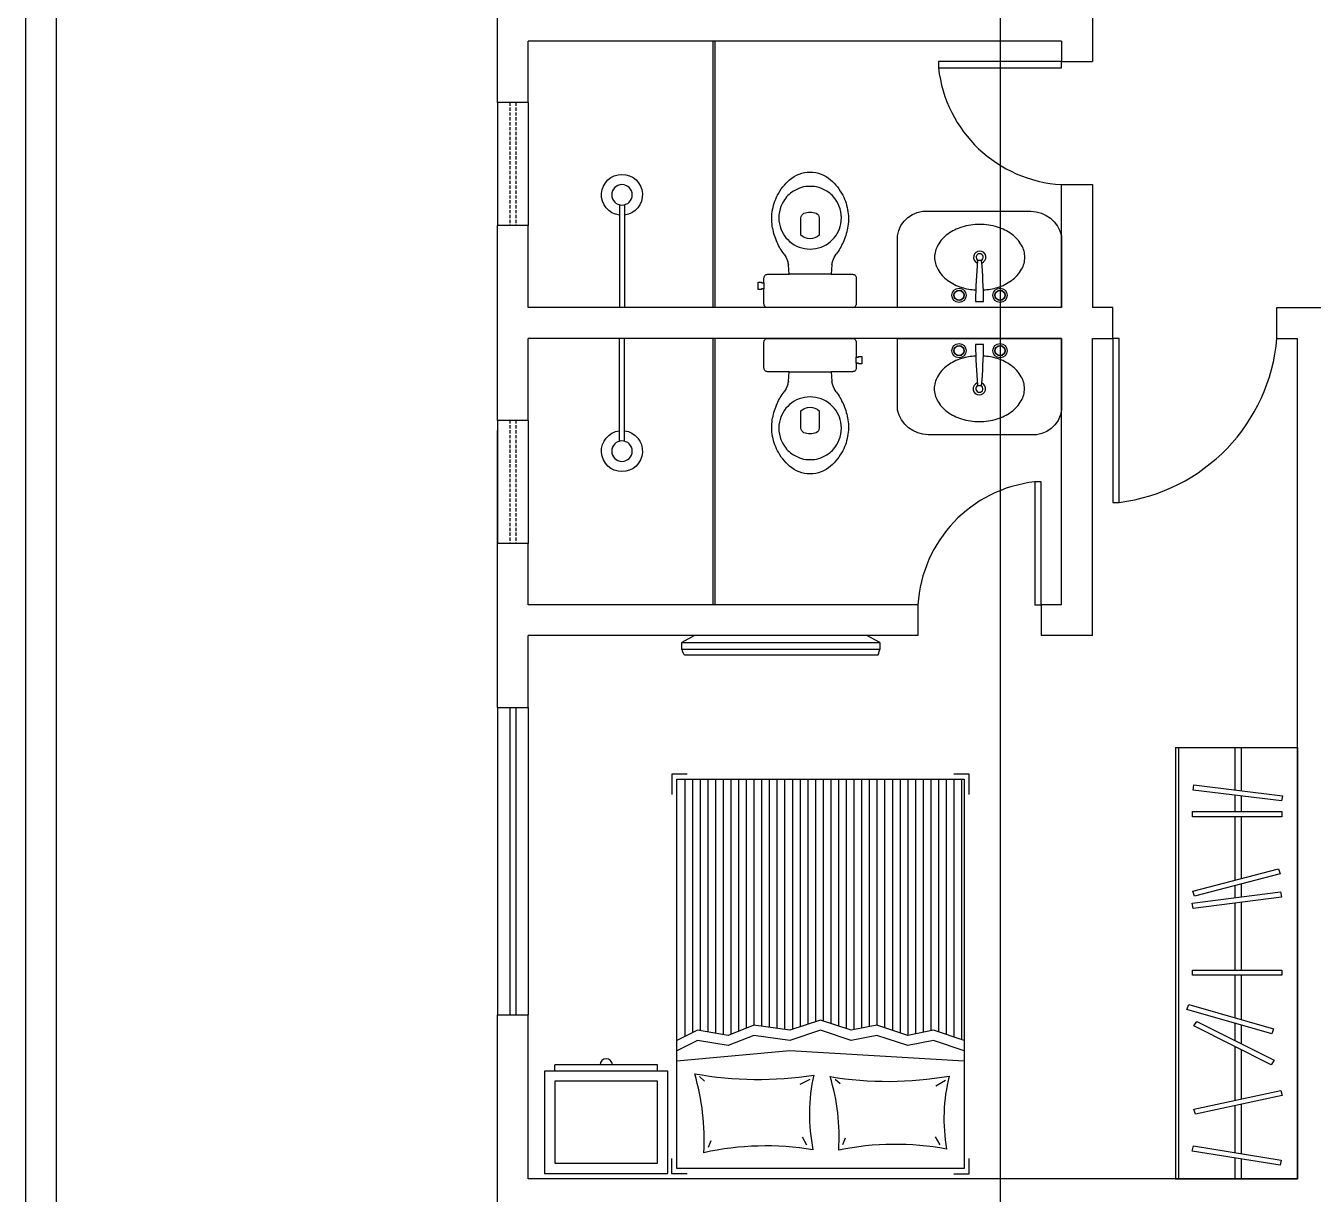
# Model space of a CAD drawing. Header units: metres. Extents: x 5374 to 27989, y 1840 to 7747.
# Drawn here: x 21878 to 22505, y 5730 to 6300 of the extents above; entities that cross this region are included whole.
import ezdxf

# ---------------------------------------------------------------- set-up
doc = ezdxf.new("R2010")
doc.units = ezdxf.units.M
doc.linetypes.add('HIDDEN2', pattern=[4.7625, 3.175, -1.5875])
for name, color, linetype in [('01', 1, 'Continuous'), ('02', 2, 'Continuous'), ('03', 3, 'Continuous'), ('05', 5, 'Continuous'), ('06', 6, 'Continuous')]:
    doc.layers.add(name, color=color, linetype=linetype)

# ---------------------------------------------------------------- blocks, each defined once
blk = doc.blocks.new('CamaCasal001')
for p, q in [((-65, -3), (-72.5, -3)), ((-72.5, -3), (-72.5, -10.5)), ((65, -3), (72.5, -3)), ((72.5, -3), (72.5, -10.5)), ((-58.39, -17.12), (-56.05, -20.99)), ((-10.94, -17.27), (-12.13, -20.56)), ((6.66, -16.88), (8.81, -20.87)), ((54.7, -15.93), (53.35, -19.16)), ((-60.87, -48.5), (-56.15, -45.8)), ((-7.05, -49.18), (-9.54, -47.06)), ((5.25, -49.06), (10.09, -46.59)), ((59.01, -50.44), (56.62, -48.2)), ((-70, -58), (15, -63)), ((15, -63), (70, -58)), ((-70, -63), (-55, -68)), ((-70, -68), (-55, -73)), ((-68.75, -195.5), (-68.75, -68.42)), ((-55, -68), (-42.5, -65.5)), ((-42.5, -65.5), (-27.5, -70.5)), ((-27.5, -70.5), (-15, -68)), ((-15, -68), (0, -73)), ((0, -73), (15, -68)), ((15, -68), (32.5, -70.5)), ((32.5, -70.5), (45, -65.5)), ((45, -65.5), (60, -68)), ((60, -68), (70, -63)), ((60, -73), (70, -68)), ((-65, -195.5), (-65, -69.67)), ((-61.25, -195.5), (-61.25, -70.92)), ((-57.5, -195.5), (-57.5, -72.17)), ((-55, -73), (-42.5, -70.5)), ((-53.75, -195.5), (-53.75, -72.75)), ((-50, -195.5), (-50, -72)), ((-46.25, -195.5), (-46.25, -71.25)), ((-42.5, -70.5), (-27.5, -75.5)), ((-42.5, -195.5), (-42.5, -70.5)), ((-38.75, -195.5), (-38.75, -71.75)), ((-35, -195.5), (-35, -73)), ((-31.25, -195.5), (-31.25, -74.25)), ((-27.5, -75.5), (-15, -73)), ((-23.75, -195.5), (-23.75, -74.75)), ((-20, -195.5), (-20, -74)), ((-16.25, -195.5), (-16.25, -73.25)), ((-15, -73), (0, -78)), ((-12.5, -195.5), (-12.5, -73.83)), ((-8.75, -195.5), (-8.75, -75.08)), ((0, -78), (15, -73)), ((10, -195.5), (10, -74.67)), ((13.75, -195.5), (13.75, -73.42)), ((15, -73), (32.5, -75.5)), ((17.5, -195.5), (17.5, -73.36)), ((21.25, -195.5), (21.25, -73.89)), ((25, -195.5), (25, -74.43)), ((28.75, -195.5), (28.75, -74.96)), ((32.5, -75.5), (45, -70.5)), ((36.25, -195.5), (36.25, -74)), ((40, -195.5), (40, -72.5)), ((43.75, -195.5), (43.75, -71)), ((45, -70.5), (60, -73)), ((47.5, -195.5), (47.5, -70.92)), ((51.25, -195.5), (51.25, -71.54)), ((55, -195.5), (55, -72.17)), ((58.75, -195.5), (58.75, -72.79)), ((62.5, -195.5), (62.5, -71.75)), ((66.25, -195.5), (66.25, -69.88)), ((-27.5, -195.5), (-27.5, -75.5)), ((-5, -195.5), (-5, -76.33)), ((-1.25, -195.5), (-1.25, -77.58)), ((2.5, -195.5), (2.5, -77.17)), ((6.25, -195.5), (6.25, -75.92)), ((32.5, -195.5), (32.5, -75.5)), ((-72.5, -188), (-72.5, -198)), ((72.5, -198), (72.5, -188)), ((-72.5, -198), (-65, -198)), ((65, -198), (72.5, -198))]:
    blk.add_line(p, q)
blk.add_lwpolyline([(-70, -5.5), (70, -5.5), (70, -195.5), (-70, -195.5)], close=True)
for centre, radius, start, end in [((-144.2, -29.96), 84.06, 345.72867, 10.21806), ((-36.55, 118.35), 135.7, 259.42047, 281.78146), ((89.56, -21.16), 98.63, 176.12189, 197.26833), ((-82.59, -31.96), 88, 347.39974, 11.33325), ((26.7, 122.38), 138.97, 260.46759, 282.56357), ((170.01, -19.77), 113.27, 176.70239, 196.43114), ((-32.97, -219.83), 171.75, 80.49852, 99.97589), ((30.42, -220.65), 171.65, 79.61191, 99.09474)]:
    blk.add_arc(centre, radius, start, end)
blk = doc.blocks.new('Lavatorio008')
blk.add_lwpolyline([(-1.02, -22.82, 0.389688), (-0.82, -23), (0, -23), (0.82, -23, 0.389688), (1.02, -22.82, 0.017234), (2, -3.2, 0.418769), (1.8, -3), (0, -3), (-1.8, -3, 0.418769), (-2, -3.2, 0.017234)], format="xyb", close=True)
blk.add_lwpolyline([(-1.86, -8.61, 0.05843), (-8.78, -9.84, 0.084248), (-15.64, -13.24, 0.106469), (-20.53, -18.72, 0.130159), (-22.08, -24.56, 0.130159), (-20.53, -30.4, 0.106469), (-15.64, -35.87, 0.084248), (-8.78, -39.27, 0.073281), (-0.08, -40.56, 0.073281), (8.62, -39.27, 0.084248), (15.48, -35.87, 0.106469), (20.37, -30.4, 0.130159), (21.92, -24.56, 0.130159), (20.37, -18.72, 0.106469), (15.48, -13.24, 0.084248), (8.62, -9.84, 0.057106), (1.86, -8.62)], format="xyb")
for centre, radius in [((-10, -6), 3.5), ((-10, -6), 2.5), ((-10, -6), 2.4), ((10, -6), 3.5), ((10, -6), 2.5), ((10, -6), 2.4)]:
    blk.add_circle(centre, radius)
for radius, start, end in [(3, 109.98479, 66.84511), (1.75, 116.75986, 62.2389)]:
    blk.add_arc((-0.08, -24.56), radius, start, end)
blk = doc.blocks.new('Vaso003c')
for p, q in [((3, 20.7), (3, -20.7)), ((12.1, 22.5), (4.8, 22.5)), ((15.1, 22.5), (12.1, 22.5)), ((17.35, 22.5), (15.1, 22.5)), ((19.25, 10.28), (19.25, 20.7)), ((23.8, 10.6), (19.25, 10.28)), ((19.25, -20.7), (19.25, -10.28)), ((19.25, -10.28), (23.8, -10.6)), ((4.8, -22.5), (12.1, -22.5)), ((12.1, -23.65), (11.8, -23.65)), ((11.8, -23.65), (11.8, -25.25)), ((12.1, -22.5), (12.1, -23.65)), ((15.1, -23.65), (15.1, -22.5)), ((15.1, -22.5), (17.35, -22.5)), ((15.4, -23.65), (15.1, -23.65)), ((15.4, -25.25), (15.4, -23.65)), ((11.8, -25.25), (13.6, -25.25)), ((13.6, -25.25), (15.4, -25.25))]:
    blk.add_line(p, q)
for points in [[(31.55, 0, -0.18052), (35.3, 10, -0.167158), (43.8, 14.95, -0.1), (49.8, 14.95, -0.096291), (54.8, 13, -0.13332), (59.8, 8.1, -0.150886), (62.15, 0, -0.150886), (59.8, -8.1, -0.13332), (54.8, -13, -0.096291), (49.8, -14.95, -0.1), (43.8, -14.95, -0.167158), (35.3, -10, -0.18052)], [(49, 3, 0.276984), (46.8, 4.45), (38.3, 4.45, 0.393258), (38.3, -4.45), (46.8, -4.45, 0.276984), (49, -3, 0.2)]]:
    blk.add_lwpolyline(points, format="xyb", close=True)
for points in [[(19.25, 10.28), (19.25, 0), (19.25, -10.28)], [(15.1, -22.5), (12.1, -22.5)]]:
    blk.add_lwpolyline(points)
for centre, radius, start, end in [((4.79, 20.71), 1.79, 89.59291, 180.33959), ((17.43, 20.68), 1.82, 0.57318, 92.52313), ((20.89, 25.37), 15.14, 288.91021, 302.8225), ((45.61, -8.55), 26.87, 113.72123, 127.91018), ((46.37, -8.52), 27.15, 99.68202, 115.21235), ((46.37, -4.6), 23.31, 81.54684, 101.31735), ((46.37, -6.14), 24.83, 62.58456, 82.05608), ((46.69, -5.94), 24.5, 40.58101, 63.03709), ((20.08, 31.83), 21.55, 279.95407, 285.40669), ((53.92, -0.05), 15.18, 0.17647, 41.43711), ((53.92, 0.05), 15.18, 318.56289, 359.82353), ((20.08, -31.83), 21.55, 74.59331, 80.04593), ((20.89, -25.37), 15.14, 57.1775, 71.08979), ((46.69, 5.94), 24.5, 296.96291, 319.41899), ((45.61, 8.55), 26.87, 232.08982, 246.27877), ((46.37, 8.52), 27.15, 244.78765, 260.31798), ((46.37, 4.6), 23.31, 258.68265, 278.45316), ((46.37, 6.14), 24.83, 277.94392, 297.41544), ((4.79, -20.71), 1.79, 179.66041, 270.40709), ((17.43, -20.68), 1.82, 267.47687, 359.42682)]:
    blk.add_arc(centre, radius, start, end)
blk = doc.blocks.new('Chuveiro003')
for p, q in [((50.16, 1.25), (0, 1.25)), ((50.16, -1.25), (0, -1.25))]:
    blk.add_line(p, q)
blk.add_circle((55, 0), 5)
blk.add_arc((55, 0), 10, 187.18076, 172.81924)
blk = doc.blocks.new('Criado006')
for p, q in [((-30, 53), (-30, 3)), ((30, 53), (-30, 53)), ((-25, 53), (-25, 56)), ((25, 56), (-25, 56)), ((25, 53), (25, 56)), ((30, 3), (30, 53)), ((25, 48), (-25, 48)), ((-25, 48), (-25, 8)), ((25, 8), (25, 48)), ((-25, 8), (25, 8)), ((-30, 3), (30, 3))]:
    blk.add_line(p, q)
blk.add_arc((0, 56), 3, 0, 180)
blk = doc.blocks.new('Armario015')
for p, q in [((125, 59.5), (-119.6, 59.5)), ((-119.6, 0), (-119.6, 59.5)), ((125, 0), (125, 59.5)), ((-108.28, 32), (-119.6, 32)), ((-77.29, 32), (-105.28, 32)), ((-77.29, 32), (-105.28, 32)), ((-46.3, 32), (-74.24, 32)), ((-32.33, 32), (-42.88, 32)), ((-4.09, 32), (-29.22, 32)), ((37.3, 32), (-1.13, 32)), ((47.65, 32), (40.29, 32)), ((85.75, 32), (50.73, 32)), ((97.58, 32), (88.71, 32)), ((125, 32), (100.56, 32)), ((-107.72, 29), (-119.6, 29)), ((-107.72, 29), (-119.6, 29)), ((-78.04, 29), (-104.72, 29)), ((-78.04, 29), (-104.72, 29)), ((-44.55, 29), (-74.99, 29)), ((-31.33, 29), (-41.13, 29)), ((-4.09, 29), (-28.22, 29)), ((36.86, 29), (-1.13, 29)), ((46.75, 29), (39.84, 29)), ((85.75, 29), (49.83, 29)), ((98, 29), (88.71, 29)), ((125, 29), (100.99, 29)), ((125, 1.5), (-119.6, 1.5)), ((125, 0), (-119.6, 0))]:
    blk.add_line(p, q)
for points in [[(-103.83, 8.2), (-100.92, 8.75), (-108.95, 51.62), (-111.86, 51.08)], [(-82.84, 9.76), (-79.98, 9.05), (-69.4, 51.37), (-72.27, 52.08)], [(-4.09, 8.34), (-1.13, 8.34), (-1.13, 51.96), (-4.09, 51.96)], [(33.83, 8.6), (36.76, 8.16), (43.15, 51.31), (40.22, 51.75)], [(40.85, 9.34), (43.68, 8.49), (56.21, 50.27), (53.38, 51.12)], [(85.75, 8.34), (88.71, 8.34), (88.71, 51.96), (85.75, 51.96)], [(100.92, 8.58), (103.85, 9), (97.68, 52.18), (94.75, 51.76)], [(-32.88, 8.98), (-30.32, 10.47), (-52.29, 48.15), (-54.85, 46.66)], [(-23.52, 5.57), (-20.72, 6.5), (-34.51, 47.88), (-37.31, 46.95)]]:
    blk.add_lwpolyline(points, close=True)

msp = doc.modelspace()

# ---------------------------------------------------------------- linework, layer by layer
at = {"color": 8, "linetype": 'Continuous'}
for p, q in [((22197.564, 5995.49), (22197.564, 5998.875)), ((22294.106, 5995.49), (22197.564, 5995.49)), ((22293.381, 5992.845), (22294.106, 5995.49)), ((22294.106, 5998.875), (22294.106, 5995.49)), ((22198.879, 5992.845), (22293.381, 5992.845))]:
    msp.add_line(p, q, dxfattribs=at)
msp.add_lwpolyline([(22203.878, 6002.261), (22197.564, 5998.875), (22294.106, 5998.875), (22287.792, 6002.261)], close=True, dxfattribs=at)
msp.add_arc((22203.883, 5996.982), 6.493, 193.290848, 219.585577, dxfattribs=at)
at = {"layer": '01'}
for p, q in [((22212.769, 6292.261), (22212.769, 6162.261)), ((22213.769, 6292.261), (22213.769, 6162.261)), ((22107.769, 6262.261), (22107.769, 6202.261)), ((22122.769, 6262.261), (22122.769, 6202.261)), ((22212.769, 6147.261), (22212.769, 6017.261)), ((22213.769, 6147.261), (22213.769, 6017.261)), ((22107.769, 6107.261), (22107.769, 6047.261)), ((22122.769, 6107.261), (22122.769, 6047.261))]:
    msp.add_line(p, q, dxfattribs=at)
at = {"layer": '01', "linetype": 'HIDDEN2', "ltscale": 0.5}
for p, q in [((22113.769, 6262.261), (22113.769, 6202.261)), ((22116.769, 6262.261), (22116.769, 6202.261)), ((22113.769, 6107.261), (22113.769, 6047.261)), ((22116.769, 6107.261), (22116.769, 6047.261))]:
    msp.add_line(p, q, dxfattribs=at)
at = {"layer": '01'}
for points in [[(22382.769, 6197.261), (22382.769, 6162.261), (22302.769, 6162.261), (22302.769, 6197.261, -0.4031941), (22317.769, 6209.261), (22367.769, 6209.261, -0.3454246)], [(22302.769, 6112.261), (22302.769, 6147.261), (22382.769, 6147.261), (22382.769, 6112.261, -0.4031941), (22367.769, 6100.261), (22317.769, 6100.261, -0.3454246)]]:
    msp.add_lwpolyline(points, format="xyb", close=True, dxfattribs=at)
for centre, radius, start, end in [((22386.519, 6286.287), 64.136, 186.289567, 266.648035), ((22399.918, 6154.761), 88.17, 277.069014, 355.120367), ((22376.795, 6013.511), 64.136, 96.289567, 176.648035)]:
    msp.add_arc(centre, radius, start, end, dxfattribs=at)
at = {"layer": '02'}
for p, q in [((22107.769, 5967.261), (22107.769, 5817.261)), ((22122.769, 5967.261), (22122.769, 5817.261))]:
    msp.add_line(p, q, dxfattribs=at)
for points in [[(22382.769, 6282.261), (22322.769, 6282.261), (22322.769, 6279.261), (22382.769, 6279.261)], [(22372.769, 6017.261), (22372.769, 6077.261), (22369.769, 6077.261), (22369.769, 6017.261)]]:
    msp.add_lwpolyline(points, close=True, dxfattribs=at)
msp.add_lwpolyline([(22407.769, 6147.261), (22407.769, 6067.261), (22410.769, 6067.261), (22410.769, 6147.261), (22407.769, 6147.261)], dxfattribs=at)
at = {"layer": '03'}
for p, q in [((22113.769, 5967.261), (22113.769, 5817.261)), ((22116.769, 5967.261), (22116.769, 5817.261))]:
    msp.add_line(p, q, dxfattribs=at)
at = {"layer": '05'}
msp.add_line((22352.769, 7746.737), (22352.769, 4855.766), dxfattribs=at)
at = {"layer": '06'}
for p, q in [((21877.769, 5055.171), (21877.769, 7437.901)), ((21892.769, 5070.171), (21892.769, 7422.901)), ((22107.769, 6262.261), (22107.769, 6402.261)), ((22397.769, 6317.261), (22397.769, 6282.261)), ((22122.769, 6262.261), (22122.769, 6292.261)), ((22382.769, 6292.261), (22122.769, 6292.261)), ((22382.769, 6292.261), (22382.769, 6282.261)), ((22382.769, 6282.261), (22397.769, 6282.261)), ((22122.769, 6262.261), (22107.769, 6262.261)), ((22382.769, 6162.261), (22382.769, 6222.261)), ((22382.769, 6222.261), (22397.769, 6222.261)), ((22397.769, 6222.261), (22397.769, 6162.261)), ((22107.769, 6107.261), (22107.769, 6202.261)), ((22122.769, 6202.261), (22107.769, 6202.261)), ((22122.769, 6162.261), (22122.769, 6202.261)), ((22382.769, 6162.261), (22122.769, 6162.261)), ((22407.769, 6162.261), (22397.769, 6162.261)), ((22407.769, 6147.261), (22407.769, 6162.261)), ((22487.769, 6147.261), (22487.769, 6162.261)), ((22122.769, 6107.261), (22122.769, 6147.261)), ((22382.769, 6147.261), (22122.769, 6147.261)), ((22382.769, 6017.261), (22382.769, 6147.261)), ((22397.769, 6002.261), (22397.769, 6147.261)), ((22397.769, 6147.261), (22407.769, 6147.261)), ((22487.769, 6147.261), (22497.769, 6147.261)), ((22497.769, 5737.261), (22497.769, 6147.261)), ((22122.769, 6107.261), (22107.769, 6107.261)), ((22107.769, 5967.261), (22107.769, 6102.261)), ((22122.769, 6047.261), (22107.769, 6047.261)), ((22122.769, 6017.261), (22122.769, 6047.261)), ((22312.769, 6017.261), (22122.769, 6017.261)), ((22312.769, 6017.261), (22312.769, 6002.261)), ((22382.769, 6017.261), (22372.769, 6017.261)), ((22372.769, 6017.261), (22372.769, 6002.261)), ((22122.769, 5967.261), (22122.769, 6002.261)), ((22312.769, 6002.261), (22122.769, 6002.261)), ((22397.769, 6002.261), (22372.769, 6002.261)), ((22107.769, 5967.261), (22122.769, 5967.261)), ((22107.769, 5722.261), (22107.769, 5817.261)), ((22107.769, 5817.261), (22122.769, 5817.261)), ((22122.769, 5737.261), (22122.769, 5817.261)), ((22497.769, 5737.261), (22122.769, 5737.261))]:
    msp.add_line(p, q, dxfattribs=at)
msp.add_lwpolyline([(22487.769, 6162.261), (22512.769, 6162.261), (22512.769, 5824.31), (22522.769, 5824.31)], dxfattribs=at)

# ---------------------------------------------------------------- block references
at = {"layer": '01'}
for name, p, xscale, rotation in [('Chuveiro003', (22168.449, 6162.261), -1, 270), ('Vaso003c', (22260.173, 6159.261), -1, 270), ('Chuveiro003', (22168.449, 6147.261), -1, 90), ('Vaso003c', (22260.173, 6150.261), -1, 90), ('Armario015', (22438.269, 5840.12), -0.86, 270)]:
    msp.add_blockref(name, p, dxfattribs=dict(at, xscale=xscale, rotation=rotation))
at = {"layer": '01', "rotation": 180}
for name, p in [('Lavatorio008', (22342.769, 6162.261)), ('CamaCasal001', (22265.266, 5736.761))]:
    msp.add_blockref(name, p, dxfattribs=at)
at = {"layer": '01'}
for name, p in [('Lavatorio008', (22342.769, 6147.261)), ('Criado006', (22160.749, 5736.869))]:
    msp.add_blockref(name, p, dxfattribs=at)

doc.saveas('drawing.dxf')
